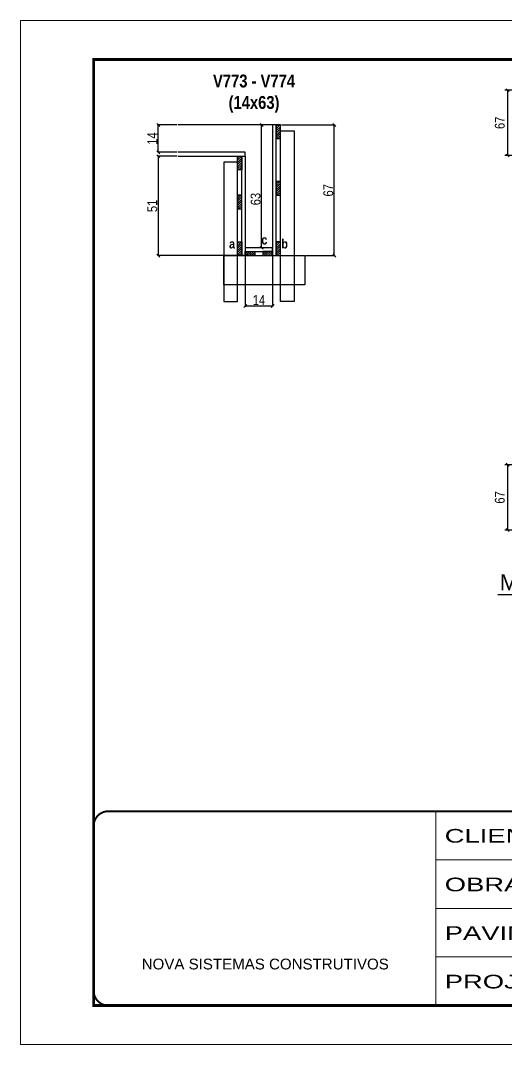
# Model space of a CAD drawing. Extents: x 3309 to 9563, y -2522 to 14608.
# Drawn here: x 8078 to 8576, y 10112 to 11162 of the extents above; entities that cross this region are included whole.
import ezdxf

# ---------------------------------------------------------------- set-up
doc = ezdxf.new("R2010")
doc.units = 0
doc.linetypes.add('CONTINUO', pattern=[0])
doc.linetypes.add('DASHED', pattern=[0.75, 0.5, -0.25])
for name, color, linetype, lineweight in [('CONCRETO', 251, 'Continuous', 25), ('Folhas', 255, 'Continuous', 9), ('SARRAFO DE PRESSAO', 251, 'DASHED', 9)]:
    doc.layers.add(name, color=color, linetype=linetype, lineweight=lineweight)
for name, color, linetype in [('COTA', 241, 'Continuous'), ('detalhes', 4, 'Continuous'), ('NOMENCLATURA', 7, 'Continuous'), ('Painéis', 200, 'Continuous'), ('SARR_2.2x7', 40, 'Continuous'), ('SARR_3.5x7', 81, 'Continuous')]:
    doc.layers.add(name, color=color, linetype=linetype)
doc.styles.add('ARIAL', font='arial.ttf')
doc.styles.add('COTA TECNICA', font='techl___.ttf', dxfattribs={"height": 10})
doc.styles.add('COTA TECNICA 2X', font='techl___.ttf', dxfattribs={"height": 10})
doc.styles.get("Standard").update_dxf_attribs({"font": 'arial.ttf'})
doc.styles.add('TECNICA', font='techb___.ttf', dxfattribs={"height": 10})
doc.styles.add('Tecnologia', font='')
doc.styles.get('Tecnologia').set_extended_font_data('Forgotten Futurist')
doc.dimstyles.new('PAINEL', dxfattribs={"dimtxt": 10, "dimasz": 3, "dimexe": 3, "dimexo": 3, "dimgap": 3, "dimtad": 1, "dimdec": 1, "dimzin": 12, "dimdsep": 46, "dimtxsty": 'COTA TECNICA', "dimblk1": 'OBLIQUE', "dimblk2": 'OBLIQUE', "dimsah": 1, "dimcen": 0.9, "dimclrd": 4, "dimclre": 4, "dimclrt": 240, "dimadec": 1, "dimazin": 3, "dimtfac": 1, "dimtdec": 1, "dimtmove": 0, "dimatfit": 3, "dimfxl": 1, "dimtolj": 1, "dimtzin": 12, "dimarcsym": 0})
doc.dimstyles.new('SECAO', dxfattribs={"dimscale": 0.333333, "dimtxt": 5, "dimasz": 9, "dimexe": 3, "dimexo": 3, "dimgap": 3, "dimtad": 1, "dimdec": 1, "dimlfac": 0.5, "dimzin": 12, "dimdsep": 46, "dimtxsty": 'COTA TECNICA 2X', "dimblk1": 'OBLIQUE', "dimblk2": 'OBLIQUE', "dimsah": 1, "dimcen": 0.9, "dimclrd": 4, "dimclre": 4, "dimclrt": 240, "dimadec": 1, "dimazin": 3, "dimtfac": 1, "dimtdec": 1, "dimtmove": 0, "dimatfit": 3, "dimfxl": 1, "dimtolj": 1, "dimtzin": 12, "dimarcsym": 0})

# ---------------------------------------------------------------- blocks, each defined once
blk = doc.blocks.new('9999999999')
at = {"color": 30, "linetype": 'CONTINUO'}
for p, q in [((98564.6, 34230.2), (98564.6, 34429.4)), ((98564.6, 34379.6), (99584, 34379.6)), ((98564.6, 34329.8), (99488, 34329.8)), ((98564.6, 34280), (99488, 34280))]:
    blk.add_line(p, q, dxfattribs=at)
at = {"color": 30, "linetype": 'CONTINUO', "const_width": 2}
blk.add_lwpolyline([(99584, 34230.2), (99584, 34414.4, 0.414214), (99569, 34429.4), (98229, 34429.4, 0.414214), (98214, 34414.4), (98214, 34245.2, 0.414214), (98229, 34230.2), (99584, 34230.2)], format="xyb", dxfattribs=at)
at = {"layer": 'Folhas'}
blk.add_lwpolyline([(98139, 34190.2), (99624, 34190.2), (99624, 35240.2), (98139, 35240.2)], close=True, dxfattribs=at)
at = {"layer": 'Folhas', "color": 30, "const_width": 3}
blk.add_lwpolyline([(98214, 34230.2), (99584, 34230.2), (99584, 35200.2), (98214, 35200.2)], close=True, dxfattribs=at)
at = {"color": 7, "linetype": 'Continuous', "ltscale": 5, "style": 'ARIAL'}
blk.add_text('NOVA SISTEMAS CONSTRUTIVOS', height=11.059, dxfattribs=at).set_placement((98263.2, 34267.2))
at = {"layer": 'Folhas', "color": 7, "style": 'Tecnologia', "width": 1.5}
for s, p in [('CLIENTE:', (98573.7, 34397.2)), ('OBRA:', (98573.7, 34347.3)), ('PAVIMENTO:', (98573.7, 34297.5)), ('PROJETO:', (98573.7, 34247.7))]:
    blk.add_text(s, height=14, dxfattribs=at).set_placement(p)
blk = doc.blocks.new('_Oblique')
at = {"color": 0, "linetype": 'ByBlock', "lineweight": -2}
blk.add_line((-0.5, -0.5), (0.5, 0.5), dxfattribs=at)
blk = doc.blocks.new('*D328')
at = {"layer": 'COTA', "color": 4, "lineweight": -2, "transparency": 16777216}
for p, q in [((8238.5, 11023), (8218.1, 11023)), ((8219.1, 11023), (8219.1, 10921)), ((8299.2, 10921), (8218.1, 10921))]:
    blk.add_line(p, q, dxfattribs=at)
at = {"layer": 'Defpoints', "color": 0, "transparency": 16777216}
for p in [(8239.5, 11023), (8219.1, 10921), (8300.2, 10921, 0)]:
    blk.add_point(p, dxfattribs=at)
at = {"layer": 'COTA', "color": 4, "lineweight": -2, "transparency": 16777216, "xscale": 3, "yscale": 3, "zscale": 3}
for p, rotation in [((8219.1, 11023), 90), ((8219.1, 10921), 270)]:
    blk.add_blockref('_Oblique', p, dxfattribs=dict(at, rotation=rotation))
at = {"layer": 'COTA', "color": 240, "transparency": 16777216, "insert": (8213, 10972), "char_height": 10, "attachment_point": 5, "rotation": 90, "style": 'COTA TECNICA 2X'}
blk.add_mtext('\\A1;51', dxfattribs=at)
blk = doc.blocks.new('*D329')
at = {"layer": 'COTA', "color": 4, "lineweight": -2, "transparency": 16777216}
for p, q in [((8335.2, 11055), (8324, 11055)), ((8325, 10929), (8325, 11055)), ((8335.2, 10929), (8324, 10929))]:
    blk.add_line(p, q, dxfattribs=at)
at = {"layer": 'Defpoints', "color": 0, "transparency": 16777216}
for p in [(8325, 11055), (8336.2, 11055), (8336.2, 10929)]:
    blk.add_point(p, dxfattribs=at)
at = {"layer": 'COTA', "color": 4, "lineweight": -2, "transparency": 16777216, "xscale": 3, "yscale": 3, "zscale": 3}
for p, rotation in [((8325, 11055), 90), ((8325, 10929), 270)]:
    blk.add_blockref('_Oblique', p, dxfattribs=dict(at, rotation=rotation))
at = {"layer": 'COTA', "color": 240, "transparency": 16777216, "insert": (8318.8, 10979), "char_height": 10, "attachment_point": 5, "rotation": 90, "style": 'COTA TECNICA 2X'}
blk.add_mtext('\\A1;63', dxfattribs=at)
blk = doc.blocks.new('*D330')
at = {"layer": 'COTA', "color": 4, "lineweight": -2, "transparency": 16777216}
for p, q in [((8238.5, 11055), (8218.1, 11055)), ((8219.1, 11027), (8219.1, 11055)), ((8238.5, 11027), (8218.1, 11027))]:
    blk.add_line(p, q, dxfattribs=at)
at = {"layer": 'Defpoints', "color": 0, "transparency": 16777216}
for p in [(8219.1, 11055), (8239.5, 11055), (8239.5, 11027)]:
    blk.add_point(p, dxfattribs=at)
at = {"layer": 'COTA', "color": 4, "lineweight": -2, "transparency": 16777216, "xscale": 3, "yscale": 3, "zscale": 3}
for p, rotation in [((8219.1, 11055), 90), ((8219.1, 11027), 270)]:
    blk.add_blockref('_Oblique', p, dxfattribs=dict(at, rotation=rotation))
at = {"layer": 'COTA', "color": 240, "transparency": 16777216, "insert": (8213, 11041), "char_height": 10, "attachment_point": 5, "rotation": 90, "style": 'COTA TECNICA 2X'}
blk.add_mtext('\\A1;14', dxfattribs=at)
blk = doc.blocks.new('*D331')
at = {"layer": 'COTA', "color": 4, "lineweight": -2, "transparency": 16777216}
for p, q in [((8345.2, 11055), (8400.4, 11055)), ((8399.4, 10921), (8399.4, 11055)), ((8370.3, 10921), (8400.4, 10921))]:
    blk.add_line(p, q, dxfattribs=at)
at = {"layer": 'Defpoints', "color": 0, "transparency": 16777216}
for p in [(8344.2, 11055), (8399.4, 11055), (8369.3, 10921)]:
    blk.add_point(p, dxfattribs=at)
at = {"layer": 'COTA', "color": 4, "lineweight": -2, "transparency": 16777216, "xscale": 3, "yscale": 3, "zscale": 3}
for p, rotation in [((8399.4, 11055), 90), ((8399.4, 10921), 270)]:
    blk.add_blockref('_Oblique', p, dxfattribs=dict(at, rotation=rotation))
at = {"layer": 'COTA', "color": 240, "transparency": 16777216, "insert": (8393.3, 10988), "char_height": 10, "attachment_point": 5, "rotation": 90, "style": 'COTA TECNICA 2X'}
blk.add_mtext('\\A1;67', dxfattribs=at)
blk = doc.blocks.new('*D332')
at = {"layer": 'COTA', "color": 4, "lineweight": -2, "transparency": 16777216}
for p, q in [((8308.2, 10920), (8308.2, 10868.4)), ((8336.2, 10920), (8336.2, 10868.4)), ((8308.2, 10869.4), (8336.2, 10869.4))]:
    blk.add_line(p, q, dxfattribs=at)
at = {"layer": 'Defpoints', "color": 0, "transparency": 16777216}
for p in [(8308.2, 10921), (8336.2, 10921), (8336.2, 10869.4)]:
    blk.add_point(p, dxfattribs=at)
at = {"layer": 'COTA', "color": 4, "lineweight": -2, "transparency": 16777216, "xscale": 3, "yscale": 3, "zscale": 3, "rotation": 180}
blk.add_blockref('_Oblique', (8308.2, 10869.4), dxfattribs=at)
at = {"layer": 'COTA', "color": 4, "lineweight": -2, "transparency": 16777216, "xscale": 3, "yscale": 3, "zscale": 3}
blk.add_blockref('_Oblique', (8336.2, 10869.4), dxfattribs=at)
at = {"layer": 'COTA', "color": 240, "transparency": 16777216, "insert": (8322.2, 10875.5), "char_height": 10, "attachment_point": 5, "style": 'COTA TECNICA 2X'}
blk.add_mtext('\\A1;14', dxfattribs=at)
blk = doc.blocks.new('*D340')
at = {"layer": 'COTA', "color": 4, "lineweight": -2, "transparency": 16777216}
for p, q in [((8613.3, 11090.7), (8574.2, 11090.7)), ((8577.2, 11023.7), (8577.2, 11090.7)), ((8613.3, 11023.7), (8574.2, 11023.7))]:
    blk.add_line(p, q, dxfattribs=at)
at = {"layer": 'Defpoints', "color": 0, "transparency": 16777216}
for p in [(8577.2, 11090.7), (8616.3, 11090.7), (8616.3, 11023.7)]:
    blk.add_point(p, dxfattribs=at)
at = {"layer": 'COTA', "color": 4, "lineweight": -2, "transparency": 16777216, "xscale": 3, "yscale": 3, "zscale": 3}
for p, rotation in [((8577.2, 11090.7), 90), ((8577.2, 11023.7), 270)]:
    blk.add_blockref('_Oblique', p, dxfattribs=dict(at, rotation=rotation))
at = {"layer": 'COTA', "color": 240, "transparency": 16777216, "insert": (8569.1, 11057.2), "char_height": 10, "attachment_point": 5, "rotation": 90, "style": 'COTA TECNICA'}
blk.add_mtext('\\A1;67', dxfattribs=at)
blk = doc.blocks.new('*D354')
at = {"layer": 'COTA', "color": 4, "lineweight": -2, "transparency": 16777216}
for p, q in [((8613.3, 10706.6), (8574.2, 10706.6)), ((8577.2, 10639.6), (8577.2, 10706.6)), ((8613.3, 10639.6), (8574.2, 10639.6))]:
    blk.add_line(p, q, dxfattribs=at)
at = {"layer": 'Defpoints', "color": 0, "transparency": 16777216}
for p in [(8577.2, 10706.6), (8616.3, 10706.6), (8616.3, 10639.6)]:
    blk.add_point(p, dxfattribs=at)
at = {"layer": 'COTA', "color": 4, "lineweight": -2, "transparency": 16777216, "xscale": 3, "yscale": 3, "zscale": 3}
for p, rotation in [((8577.2, 10706.6), 90), ((8577.2, 10639.6), 270)]:
    blk.add_blockref('_Oblique', p, dxfattribs=dict(at, rotation=rotation))
at = {"layer": 'COTA', "color": 240, "transparency": 16777216, "insert": (8569.1, 10673.1), "char_height": 10, "attachment_point": 5, "rotation": 90, "style": 'COTA TECNICA'}
blk.add_mtext('\\A1;67', dxfattribs=at)

msp = doc.modelspace()

# ---------------------------------------------------------------- hatches: boundary and pattern name
at = {"layer": 'SARR_2.2x7'}
h = msp.add_hatch(dxfattribs=at)
h.set_pattern_fill('ANSI31', color=256, scale=0.5)
h.set_pattern_definition([(45, (-115222.018, -22180.5402), (-1.122532015, 1.122532015), [])])
h.paths.add_polyline_path([(8344.15, 11041), (8339.75, 11041), (8339.75, 11055), (8344.15, 11055)])
h = msp.add_hatch(dxfattribs=at)
h.set_pattern_fill('ANSI31', color=256, scale=0.5)
h.set_pattern_definition([(45, (-115212.018, -22212.5402), (-1.122532015, 1.122532015), [])])
h.paths.add_polyline_path([(8300.15, 11009), (8304.55, 11009), (8304.55, 11023), (8300.15, 11023)])
h = msp.add_hatch(dxfattribs=at)
h.set_pattern_fill('ANSI31', color=256, scale=0.5)
h.set_pattern_definition([(45, (-115222.018, -22238.5402), (-1.122532015, 1.122532015), [])])
h.paths.add_polyline_path([(8344.15, 10983), (8339.75, 10983), (8339.75, 10997), (8344.15, 10997)])
h = msp.add_hatch(dxfattribs=at)
h.set_pattern_fill('ANSI31', color=256, scale=0.5)
h.set_pattern_definition([(45, (-115261.618, -22252.5402), (-1.122532015, 1.122532015), [])])
h.paths.add_polyline_path([(8304.55, 10969), (8300.15, 10969), (8300.15, 10983), (8304.55, 10983)])
h = msp.add_hatch(dxfattribs=at)
h.set_pattern_fill('ANSI31', color=256, scale=0.5)
h.set_pattern_definition([(45, (-115212.018, -22300.5402), (-1.122532015, 1.122532015), [])])
h.paths.add_polyline_path([(8300.15, 10921), (8304.55, 10921), (8304.55, 10935), (8300.15, 10935)])
h = msp.add_hatch(dxfattribs=at)
h.set_pattern_fill('ANSI31', color=256, scale=0.5)
h.set_pattern_definition([(45, (-115222.018, -22300.5402), (-1.122532015, 1.122532015), [])])
h.paths.add_polyline_path([(8344.15, 10921), (8339.75, 10921), (8339.75, 10935), (8344.15, 10935)])
h = msp.add_hatch(dxfattribs=at)
h.set_pattern_fill('ANSI31', color=256, scale=0.5, angle=90)
h.set_pattern_definition([(135, (41543.6903, -112591.1712), (-1.122532015, -1.122532015), [])])
h.paths.add_polyline_path([(8318.15, 10921), (8318.15, 10925.4), (8308.15, 10925.4), (8308.15, 10921)])
h = msp.add_hatch(dxfattribs=at)
h.set_pattern_fill('ANSI31', color=256, scale=0.5, angle=90)
h.set_pattern_definition([(135, (41533.6903, -112591.1712), (-1.122532015, -1.122532015), [])])
h.paths.add_polyline_path([(8326.15, 10925.4), (8326.15, 10921), (8336.15, 10921), (8336.15, 10925.4)])

# ---------------------------------------------------------------- linework, layer by layer
at = {"layer": 'CONCRETO', "linetype": 'Continuous'}
msp.add_line((8344.15, 11055), (8239.45, 11055), dxfattribs=at)
at = {"layer": 'NOMENCLATURA', "linetype": 'Continuous'}
msp.add_line((8566.98, 10573.7), (8608.38, 10573.7), dxfattribs=at)
at = {"layer": 'Painéis', "linetype": 'Continuous'}
for points in [[(8339.75, 10921), (8339.75, 11055), (8336.15, 11055), (8336.15, 10921)], [(8304.55, 10921), (8304.55, 11023), (8308.15, 11023), (8308.15, 10921)], [(8336.15, 10929), (8308.15, 10929), (8308.15, 10925.4), (8336.15, 10925.4)]]:
    msp.add_lwpolyline(points, close=True, dxfattribs=at)
at = {"layer": 'Painéis', "linetype": 'Continuous', "elevation": 0}
msp.add_lwpolyline([(8239.45, 11023), (8308.15, 11023), (8308.15, 11027), (8239.45, 11027)], dxfattribs=at)
at = {"layer": 'SARR_2.2x7'}
for points in [[(8339.75, 11055), (8339.75, 11041), (8344.15, 11041), (8344.15, 11055)], [(8304.55, 11023), (8304.55, 11009), (8300.15, 11009), (8300.15, 11023)], [(8339.75, 10997), (8339.75, 10983), (8344.15, 10983), (8344.15, 10997)], [(8300.15, 10983), (8300.15, 10969), (8304.55, 10969), (8304.55, 10983)], [(8304.55, 10935), (8304.55, 10921), (8300.15, 10921), (8300.15, 10935)], [(8339.75, 10935), (8339.75, 10921), (8344.15, 10921), (8344.15, 10935)], [(8308.15, 10925.4), (8318.15, 10925.4), (8318.15, 10921), (8308.15, 10921)], [(8336.15, 10925.4), (8326.15, 10925.4), (8326.15, 10921), (8336.15, 10921)]]:
    msp.add_lwpolyline(points, close=True, dxfattribs=at)
at = {"layer": 'SARR_3.5x7'}
for points in [[(8344.15, 11049), (8358.15, 11049), (8358.15, 10874.02), (8344.15, 10874.02)], [(8300.15, 11017), (8286.15, 11017), (8286.15, 10874.02), (8300.15, 10874.02)], [(8286.15, 10921), (8369.34, 10921), (8369.34, 10890.91), (8286.15, 10890.91)]]:
    msp.add_lwpolyline(points, close=True, dxfattribs=at)

# ---------------------------------------------------------------- block references
at = {"layer": 'SARRAFO DE PRESSAO', "color": 6, "linetype": 'ByBlock'}
msp.add_blockref('9999999999', (-90061.11, -24078.07), dxfattribs=at)

# ---------------------------------------------------------------- texts
at = {"layer": 'detalhes', "style": 'TECNICA'}
for s, p in [('a', (8291.63, 10928.36)), ('c', (8324.7, 10932.47)), ('b', (8345.19, 10928.35))]:
    msp.add_text(s, height=9.6, dxfattribs=at).set_placement(p)
at = {"layer": 'NOMENCLATURA', "linetype": 'Continuous'}
msp.add_text('M5', height=16.5, dxfattribs=at).set_placement((8568.94, 10577.9))
at = {"layer": 'NOMENCLATURA', "insert": (8317.18, 11106.69), "char_height": 13.2, "attachment_point": 2, "style": 'TECNICA'}
msp.add_mtext_dynamic_manual_height_columns('V773 - V774\\P(14x63)', width=300.2766, gutter_width=1, heights=[0], dxfattribs=at)

# ---------------------------------------------------------------- dimensions: what is measured, and where the dimension line sits
at = {"layer": 'COTA'}
for base, p1, p2, dimstyle, picture, middle in [((8577.23, 11090.73), (8616.29, 11023.73), (8616.29, 11090.73), 'PAINEL', '*D340', (8569.12, 11057.23)), ((8219.1, 11055), (8239.45, 11027), (8239.45, 11055), 'SECAO', '*D330', (8213.03, 11041)), ((8399.4, 11055), (8369.34, 10921), (8344.15, 11055), 'SECAO', '*D331', (8393.3, 10988)), ((8219.1, 10921, 0), (8239.45, 11023), (8300.15, 10921), 'SECAO', '*D328', (8212.99, 10972, 0)), ((8577.23, 10706.6), (8616.29, 10639.6), (8616.29, 10706.6), 'PAINEL', '*D354', (8569.12, 10673.1))]:
    dim = msp.add_linear_dim(base=base, p1=p1, p2=p2, angle=90, dimstyle=dimstyle, dxfattribs=at)
    dim.commit()
    dim.dimension.update_dxf_attribs({"geometry": picture, "text_midpoint": middle})
dim = msp.add_linear_dim(base=(8324.98, 11055), p1=(8336.15, 10929), p2=(8336.15, 11055), angle=90, dimstyle='SECAO', dxfattribs=at)
dim.commit()
dim.dimension.update_dxf_attribs({"geometry": '*D329', "text_midpoint": (8324.98, 10979), "dimtype": 160})
dim = msp.add_linear_dim(base=(8336.15, 10869.42), p1=(8308.15, 10921), p2=(8336.15, 10921), dimstyle='SECAO', dxfattribs=at)
dim.commit()
dim.dimension.update_dxf_attribs({"geometry": '*D332', "text_midpoint": (8322.15, 10875.49)})

doc.saveas('drawing.dxf')
